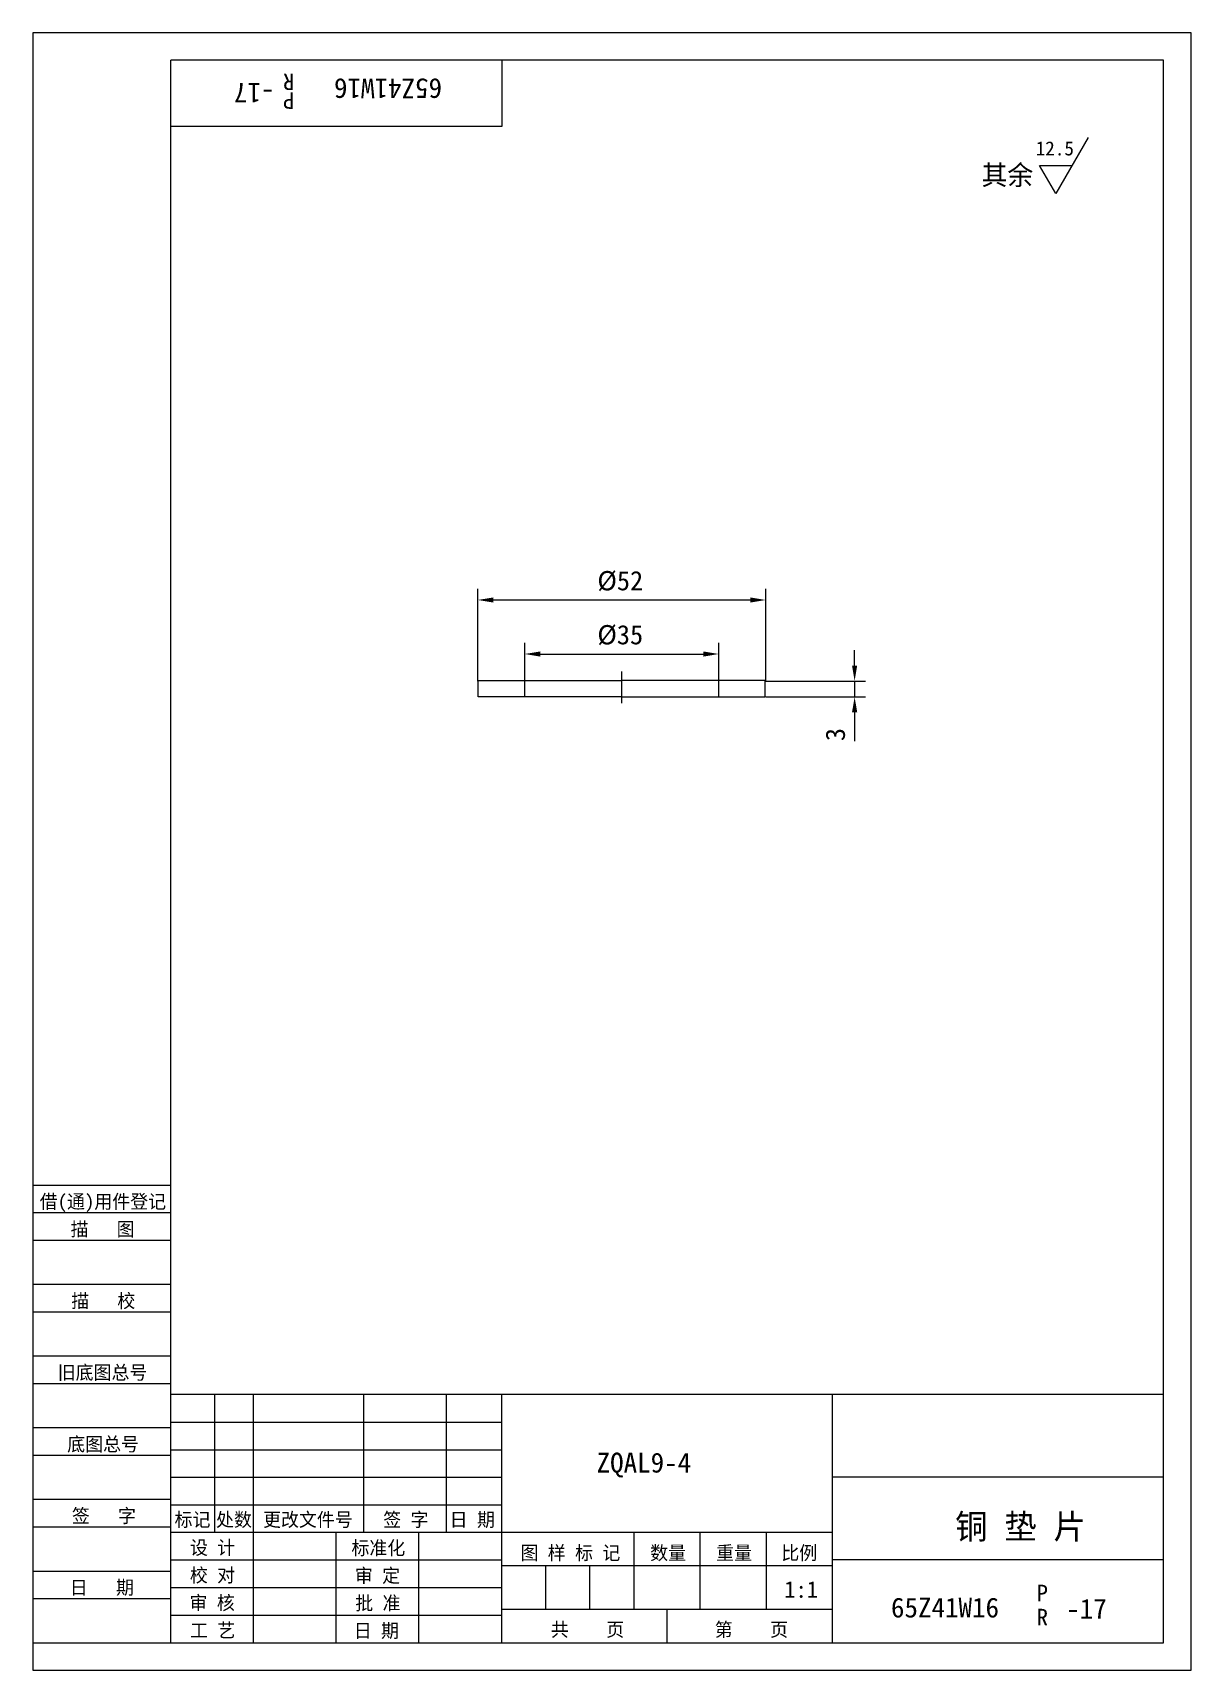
# Model space of a CAD drawing. Header units: metres. Extents: x 0 to 210, y 0 to 297.
import ezdxf

# ---------------------------------------------------------------- set-up
doc = ezdxf.new("R2010")
doc.units = ezdxf.units.M
for name, color, linetype in [('C', 6, 'Continuous'), ('D', 1, 'Continuous'), ('FL', 5, 'Continuous'), ('T', 7, 'Continuous'), ('TL', 4, 'Continuous')]:
    doc.layers.add(name, color=color, linetype=linetype)

# ---------------------------------------------------------------- blocks, each defined once
blk = doc.blocks.new('TUKUN4')
at = {"layer": 'FL'}
for p, q in [((0, 297), (0, 0)), ((210, 297), (0, 297)), ((210, 0), (210, 297)), ((0, 78), (25, 78)), ((0, 70), (25, 70)), ((0, 65), (25, 65)), ((0, 57), (25, 57)), ((0, 52), (25, 52)), ((33, 25), (33, 50)), ((40, 5), (40, 50)), ((60, 25), (60, 50)), ((75, 25), (75, 50)), ((25, 45), (85, 45)), ((0, 44), (25, 44)), ((0, 39), (25, 39)), ((25, 40), (85, 40)), ((25, 35), (85, 35)), ((0, 31), (25, 31)), ((25, 30), (85, 30)), ((0, 26), (25, 26)), ((70, 5), (70, 25)), ((0, 18), (25, 18)), ((25, 20), (85, 20)), ((25, 15), (85, 15)), ((0, 13), (25, 13)), ((25, 10), (85, 10)), ((0, 0), (210, 0))]:
    blk.add_line(p, q, dxfattribs=at)
at = {"layer": 'TL'}
for p, q in [((25, 5), (25, 292)), ((205, 292), (25, 292)), ((85, 292), (85, 280)), ((205, 5), (205, 292)), ((85, 280), (25, 280)), ((0, 88), (25, 88)), ((0, 83), (25, 83)), ((205, 50), (25, 50)), ((85, 5), (85, 50)), ((145, 5), (145, 50)), ((205, 35), (145, 35)), ((145, 25), (25, 25)), ((55, 5), (55, 25)), ((109, 11), (109, 25)), ((121, 11), (121, 25)), ((133, 11), (133, 25)), ((85, 19), (145, 19)), ((93, 11), (93, 19)), ((101, 11), (101, 19)), ((205, 20), (145, 20)), ((145, 11), (85, 11)), ((115, 5), (115, 11)), ((0, 5), (205, 5))]:
    blk.add_line(p, q, dxfattribs=at)
at = {"layer": 'T'}
for s, p in [('借(通)用件登记', (1.26, 83.76)), ('描   图', (6.86, 78.76)), ('描   校', (6.98, 65.76)), ('旧底图总号', (4.52, 52.76)), ('底图总号', (6.25, 39.76)), ('签   字', (7.1, 26.76)), ('标记', (25.71, 26.07)), ('处数', (33.22, 26.07)), ('更改文件号', (41.75, 26.07)), ('签 字', (63.53, 26.07)), ('日 期', (75.57, 26.07)), ('设 计', (28.5, 20.99)), ('标准化', (57.77, 20.93)), ('图 样 标 记', (88.4, 20.04)), ('数量', (111.92, 20.04)), ('重量', (123.88, 20.04)), ('比例', (135.7, 20.04)), ('校 对', (28.48, 15.99)), ('审 定', (58.39, 15.93)), ('日   期', (6.72, 13.76)), ('审 核', (28.41, 10.99)), ('批 准', (58.46, 10.93)), ('共    页', (93.91, 6.13)), ('第    页', (123.62, 6.13)), ('工 艺', (28.52, 5.99)), ('日 期', (58.18, 5.93))]:
    blk.add_text(s, height=2.5, dxfattribs=at).set_placement(p)

msp = doc.modelspace()

# ---------------------------------------------------------------- linework, layer by layer
at = {"layer": 'C'}
msp.add_line((106.76, 175.39), (106.76, 181.15), dxfattribs=at)
at = {"layer": 'D'}
for p, q in [((191.3, 277.98), (185.44, 267.84)), ((185.44, 267.84), (182.51, 272.91)), ((182.51, 272.91), (188.37, 272.91)), ((80.69, 179.42), (80.69, 196.12)), ((132.86, 179.42), (132.86, 196.12)), ((83.49, 194.12), (130.06, 194.12)), ((89.18, 179.42), (89.18, 186.32)), ((91.98, 184.32), (121.55, 184.32)), ((124.35, 179.42), (124.35, 186.32)), ((148.98, 182.22), (148.98, 185.02)), ((132.86, 179.42), (150.98, 179.42)), ((148.98, 179.42), (148.98, 176.54)), ((132.86, 176.54), (150.98, 176.54)), ((148.98, 173.74), (148.98, 170.94)), ((148.98, 170.94), (148.98, 168.52))]:
    msp.add_line(p, q, dxfattribs=at)
for points in [[(83.49, 194.58), (83.49, 193.65), (80.69, 194.12)], [(130.06, 194.58), (130.06, 193.65), (132.86, 194.12)], [(91.98, 184.78), (91.98, 183.85), (89.18, 184.32)], [(121.55, 184.78), (121.55, 183.85), (124.35, 184.32)], [(148.51, 182.22), (149.45, 182.22), (148.98, 179.42)], [(148.51, 173.74), (149.45, 173.74), (148.98, 176.54)]]:
    msp.add_solid(points, dxfattribs=at)
at = {"layer": 'TL'}
for p, q in [((80.76, 179.54), (89.26, 179.54)), ((80.76, 176.54), (80.76, 179.54)), ((89.18, 176.54), (89.18, 179.42)), ((89.26, 179.54), (106.76, 179.54)), ((124.26, 179.54), (106.76, 179.54)), ((132.76, 179.54), (124.26, 179.54)), ((124.35, 176.54), (124.35, 179.42)), ((132.76, 176.54), (132.76, 179.54)), ((89.26, 176.54), (80.76, 176.54)), ((106.76, 176.54), (89.26, 176.54)), ((106.76, 176.54), (124.26, 176.54)), ((124.26, 176.54), (132.76, 176.54))]:
    msp.add_line(p, q, dxfattribs=at)

# ---------------------------------------------------------------- block references
at = {"layer": 'D'}
msp.add_blockref('TUKUN4', (0, 0), dxfattribs=at)

# ---------------------------------------------------------------- texts
for s, height, rotation, p in [('R', 3, 180, (47.41, 289.6)), ('65Z41W16', 3.6, 180, (74.2, 288.68)), ('-17', 3.6, 180, (43.81, 287.87)), ('P', 3, 180, (47.41, 286.19)), ('3', 3.5, 90, (147.23, 168.52))]:
    msp.add_text(s, height=height, rotation=rotation, dxfattribs=at).set_placement(p)
for s, height, p in [('12.5', 2.55, (181.8, 274.75)), ('其余', 3.6, (171.99, 269.39)), ('%%c52', 3.5, (102.35, 195.87)), ('%%c35', 3.5, (102.35, 186.07)), ('ZQAL9-4', 3.6, (102.21, 35.86)), ('铜 垫 片', 4.5, (167.21, 23.81)), ('1:1', 3, (136.23, 13.15)), ('P', 3, (181.99, 12.52)), ('65Z41W16', 3.6, (155.57, 9.57)), ('-17', 3.6, (187.34, 9.35)), ('R', 3, (181.99, 8.14))]:
    msp.add_text(s, height=height, dxfattribs=at).set_placement(p)

doc.saveas('drawing.dxf')
